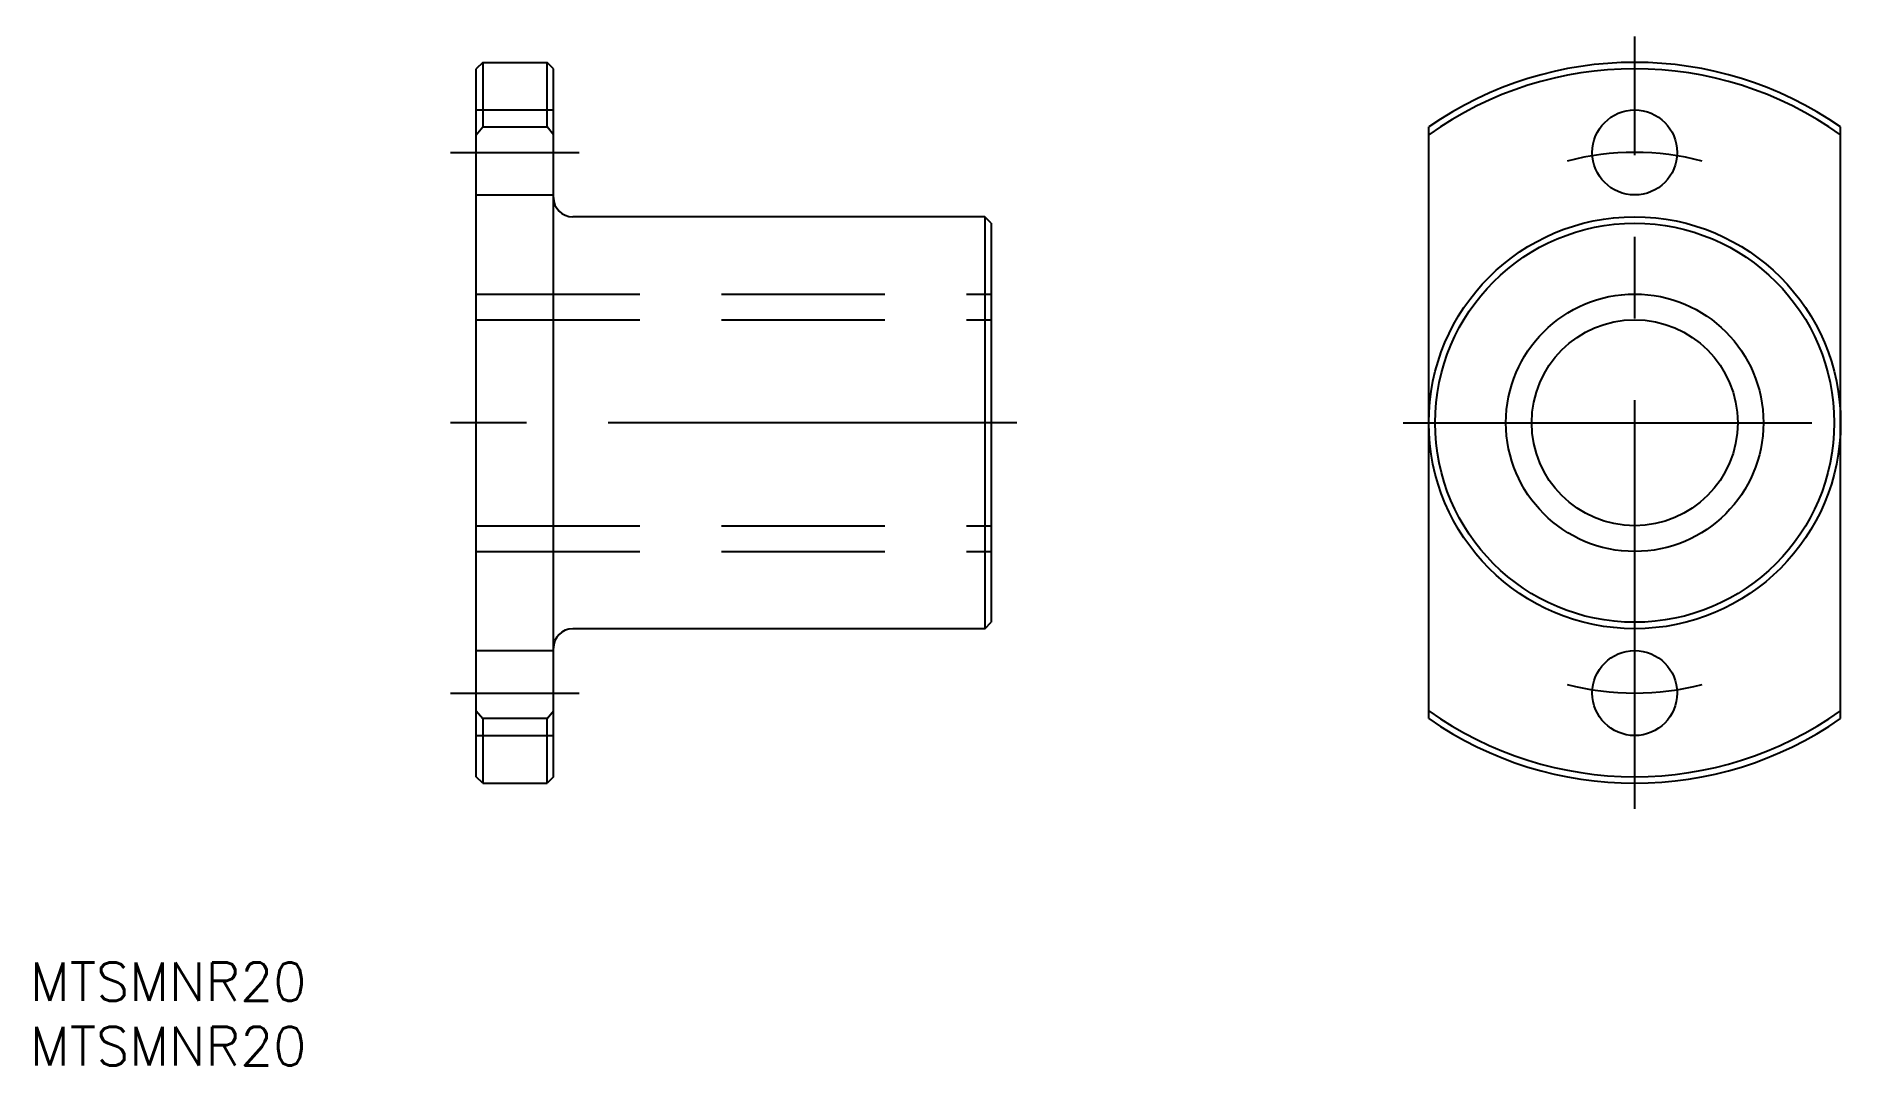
# Model space of a CAD drawing. Extents: x -124 to 18, y -50 to 30.
import ezdxf

# ---------------------------------------------------------------- set-up
doc = ezdxf.new("R2010")
doc.units = 0
doc.linetypes.add('CENTER', pattern=[50.8, 31.75, -6.35, 6.35, -6.35])
doc.linetypes.add('DASHED', pattern=[19.05, 12.7, -6.35])
doc.layers.get('0').update_dxf_attribs({"linetype": 'CONTINUOUS'})
doc.layers.add('CENTER', color=1, linetype='CENTER')
doc.styles.get("Standard").update_dxf_attribs({"font": 'txt.shx', "height": 3, "bigfont": 'bigfont.shx'})

msp = doc.modelspace()

# ---------------------------------------------------------------- linework, layer by layer
at = {"color": 7, "linetype": 'CONTINUOUS'}
for p, q in [((-89.5, 28), (-90, 27.5)), ((-90, -27.5), (-90, 27.5)), ((-89.5, 28), (-84.5, 28)), ((-89.5, 28), (-89.5, 22.98)), ((-84, 27.5), (-84.5, 28)), ((-84.5, 22.98), (-84.5, 28)), ((-84, -27.5), (-84, 27.5)), ((-90, 22.37), (-89.5, 22.98)), ((-89.5, 22.98), (-84.5, 22.98)), ((-84, 22.37), (-84.5, 22.98)), ((-16, -22.98), (-16, 22.98)), ((16, -22.98), (16, 22.98)), ((-50.5, 16), (-82.5, 16)), ((-50, 15.5), (-50.5, 16)), ((-50.5, 16), (-50.5, -16)), ((-50, 15.5), (-50, -15.5)), ((-50.5, -16), (-50, -15.5)), ((-50.5, -16), (-82.5, -16)), ((-90, -22.37), (-89.5, -22.98)), ((-84.5, -22.98), (-84, -22.37)), ((-84.5, -22.98), (-89.5, -22.98)), ((-89.5, -22.98), (-89.5, -28)), ((-84.5, -28), (-84.5, -22.98)), ((-89.5, -28), (-90, -27.5)), ((-89.5, -28), (-84.5, -28)), ((-84, -27.5), (-84.5, -28))]:
    msp.add_line(p, q, dxfattribs=at)
at = {"color": 3, "linetype": 'DASHED'}
for p, q in [((-90, 24.3), (-84, 24.3)), ((-90, 17.7), (-84, 17.7)), ((-90, 10), (-50, 10)), ((-90, 8), (-50, 8)), ((-90, -8), (-50, -8)), ((-90, -10), (-50, -10)), ((-90, -17.7), (-84, -17.7)), ((-90, -24.3), (-84, -24.3))]:
    msp.add_line(p, q, dxfattribs=at)
at = {"color": 7, "linetype": 'CONTINUOUS'}
for centre, radius in [((0, 21), 3.3), ((0, 0), 16), ((0, 0), 15.5), ((0, 0), 8), ((0, -21), 3.3)]:
    msp.add_circle(centre, radius, dxfattribs=at)
at = {"color": 3, "linetype": 'CONTINUOUS'}
msp.add_circle((0, 0), 10, dxfattribs=at)
at = {"color": 7, "linetype": 'CONTINUOUS'}
for centre, radius, start, end in [((0, 0), 28, 55.1501, 124.8499), ((0, 0), 27.5, 54.4215, 125.5785), ((-82.5, 17.5), 1.5, 180, 270), ((-82.5, -17.5), 1.5, 90, 180), ((0, 0), 27.5, 234.4215, 305.5785), ((0, 0), 28, 235.1501, 304.8499)]:
    msp.add_arc(centre, radius, start, end, dxfattribs=at)
at = {"layer": 'CENTER', "color": 1, "linetype": 'CENTER'}
for p, q in [((0, -30), (0, 30)), ((-92, 21), (-82, 21)), ((-48, 0), (-92, 0)), ((-18, 0), (18, 0)), ((-92, -21), (-82, -21))]:
    msp.add_line(p, q, dxfattribs=at)
for start, end in [(75.5303, 104.4697), (255.5303, 284.4697)]:
    msp.add_arc((0, 0), 21, start, end, dxfattribs=at)

# ---------------------------------------------------------------- texts
at = {"color": 7, "linetype": 'CONTINUOUS'}
for p in [(-124.67, -44.92), (-124.67, -49.92)]:
    msp.add_text('MTSMNR20', height=3, dxfattribs=at).set_placement(p)

doc.saveas('drawing.dxf')
